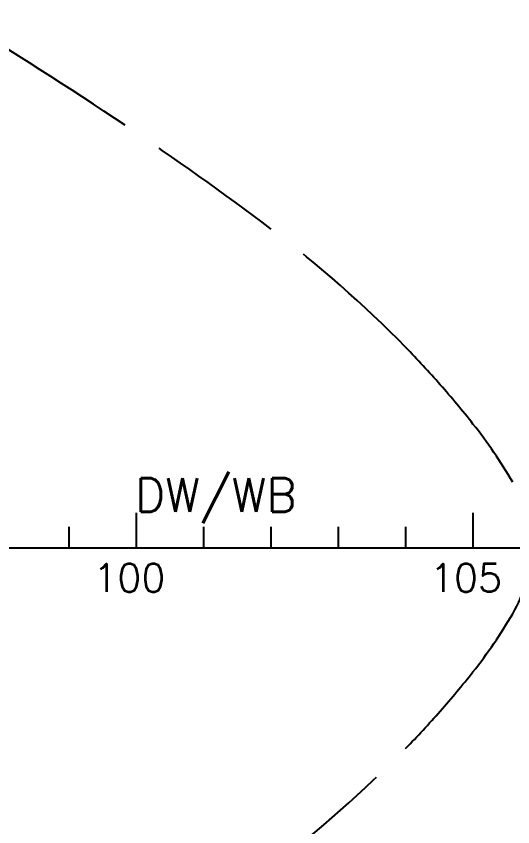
# Model space of a CAD drawing. Header units: millimetres. Extents: x 1638 to 3309, y -435 to 1865.
# Drawn here: x 2412.69 to 2435.49, y -291.12 to -253.89 of the extents above; entities that cross this region are included whole.
import ezdxf

# ---------------------------------------------------------------- set-up
doc = ezdxf.new("R2010")
doc.units = ezdxf.units.MM
doc.linetypes.add('HIDDEN', pattern=[9.525, 6.35, -3.175])
doc.layers.add('ballast', color=1, linetype='HIDDEN', lineweight=25)
doc.layers.add('Frame', color=243, linetype='Continuous')
doc.styles.add('ROMANS', font='ROMANS.SHX')

# ---------------------------------------------------------------- blocks, each defined once
blk = doc.blocks.new('EXISTING BALLAST SYSTEM')
at = {"color": 8}
for centre, radius, start, end in [((2304.601, -427.736), 203.218, 56.18684, 58.81248), ((2336.551, -380.088), 145.849, 52.96246, 56.19877), ((2391.571, -307.157), 54.492, 44.3057, 52.9521), ((2398.751, -300.15), 44.46, 41.2823, 44.3057), ((2398.351, -300.533), 45.013, 38.3244, 41.3125), ((2415.051, -287.311), 23.712, 30.4581, 38.2839), ((2430.36, -278.311), 5.954, 329.5163, 359.9986), ((2415.051, -269.312), 23.712, 321.7161, 329.5419), ((2398.351, -256.089), 45.013, 318.6875, 321.6756), ((2398.751, -256.472), 44.46, 315.6943, 318.7177), ((2391.571, -249.465), 54.492, 307.0479, 315.6943)]:
    blk.add_arc(centre, radius, start, end, dxfattribs=at)
at = {"layer": 'Frame', "color": 8}
for p, q in [((2418.215, -278.311), (2418.215, -276.702)), ((2433.668, -278.311), (2433.668, -276.702)), ((2415.124, -278.311), (2415.124, -277.345)), ((2421.305, -278.311), (2421.305, -277.345)), ((2424.396, -278.311), (2424.396, -277.345)), ((2427.487, -278.311), (2427.487, -277.345)), ((2430.577, -278.311), (2430.577, -277.345)), ((2313.13, -278.311), (2439.85, -278.311))]:
    blk.add_line(p, q, dxfattribs=at)
at = {"color": 8, "linetype": 'Continuous', "style": 'ROMANS'}
blk.add_text('DW/WB', height=1.5454, dxfattribs=at).set_placement((2418.146, -276.652))
at = {"layer": 'Frame', "color": 8, "style": 'ROMANS'}
for s, p in [('100', (2416.232, -280.334)), ('105', (2431.685, -280.334))]:
    blk.add_text(s, height=1.2878, dxfattribs=at).set_placement(p)

msp = doc.modelspace()

# ---------------------------------------------------------------- block references
at = {"layer": 'ballast'}
msp.add_blockref('EXISTING BALLAST SYSTEM', (0, 0), dxfattribs=at)

doc.saveas('drawing.dxf')
